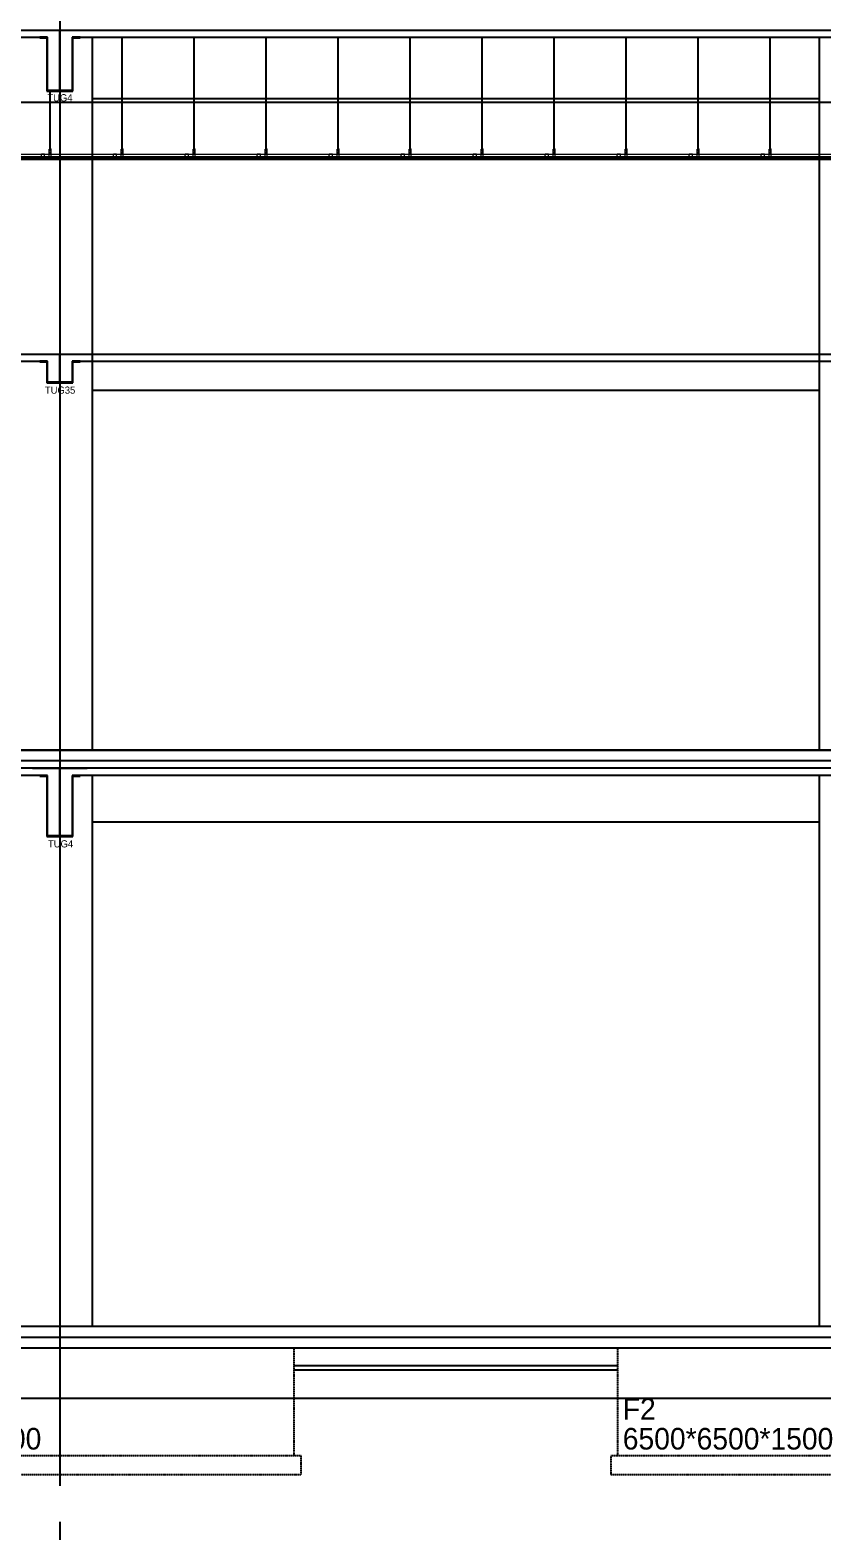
# Model space of a CAD drawing. Extents: x 152195838 to 323921156, y 365159662 to 730681027.
# Drawn here: x 161325092 to 161336092, y 365191220 to 365212063 of the extents above; entities that cross this region are included whole.
import ezdxf
from ezdxf.enums import TextEntityAlignment as Align

# ---------------------------------------------------------------- set-up
doc = ezdxf.new("R2010")
doc.units = 0
doc.header["$MEASUREMENT"] = 0
doc.linetypes.add('CEN', pattern=[63, 60, -1, 1, -1])
doc.linetypes.add('HIDDENX2', pattern=[0.75, 0.5, -0.25])
doc.layers.get('Defpoints').update_dxf_attribs({"linetype": 'CONTINUOUS'})
for name, color, linetype in [('4A.TEC CEN', 1, 'CEN'), ('4A.TEC 단열재', 252, 'CONTINUOUS'), ('4A.TEC 마감선 1', 6, 'CONTINUOUS'), ('4A.TEC 벽체 1', 2, 'CONTINUOUS'), ('ELE', 4, 'CONTINUOUS'), ('FIN', 6, 'CONTINUOUS'), ('k-BESTO', 4, 'CONTINUOUS'), ('text', 3, 'CONTINUOUS'), ('㈜SE&C 기둥', 2, 'CONTINUOUS'), ('㈜SE&C 벽체 1', 2, 'CONTINUOUS'), ('㈜SE&C 벽체 4', 7, 'CONTINUOUS')]:
    doc.layers.add(name, color=color, linetype=linetype)
doc.layers.add('CEIL', color=9, linetype='CONTINUOUS', lineweight=0)
doc.layers.add('DEFPOINT', color=135, linetype='CONTINUOUS', plot=False)
doc.styles.add('돋움', font='')
doc.styles.get('돋움').set_extended_font_data('돋움')

# ---------------------------------------------------------------- blocks, each defined once
blk = doc.blocks.new('A$C8c0c4e89')
at = {"layer": 'Defpoints'}
for p, q in [((0, 575), (760, 575)), ((380, 175), (380, 575))]:
    blk.add_line(p, q, dxfattribs=at)
at = {"layer": 'k-BESTO'}
for p, q in [((100, 475), (100, 465)), ((210, 475), (100, 475)), ((100, 475), (100, 475)), ((100, 465), (200, 465)), ((200, 465), (200, 175)), ((210, 185), (210, 475)), ((660, 475), (550, 475)), ((550, 475), (550, 185)), ((560, 175), (560, 465)), ((560, 465), (660, 465)), ((660, 465), (660, 475)), ((200, 175), (560, 175)), ((550, 185), (210, 185))]:
    blk.add_line(p, q, dxfattribs=at)
at = {"layer": 'DEFPOINT', "linetype": 'ByBlock', "style": '돋움'}
blk.add_text('TUG35', height=100, dxfattribs=at).set_placement((172, 74), align=Align.MIDDLE_LEFT)
blk = doc.blocks.new('A$C9989e60b')
at = {"layer": 'Defpoints'}
for p, q in [((0, 1014), (760, 1014)), ((380, 164), (380, 1014))]:
    blk.add_line(p, q, dxfattribs=at)
at = {"layer": 'k-BESTO'}
for p, q in [((100, 914), (100, 904)), ((210, 914), (100, 914)), ((100, 914), (100, 914)), ((100, 904), (200, 904)), ((200, 904), (200, 164)), ((210, 174), (210, 914)), ((660, 914), (550, 914)), ((550, 914), (550, 174)), ((560, 164), (560, 904)), ((560, 904), (660, 904)), ((660, 904), (660, 914)), ((200, 164), (560, 164)), ((550, 174), (210, 174))]:
    blk.add_line(p, q, dxfattribs=at)
at = {"layer": 'DEFPOINT', "linetype": 'ByBlock', "style": '돋움'}
blk.add_text('TUG4', height=100, dxfattribs=at).set_placement((206, 73), align=Align.MIDDLE_LEFT)
blk = doc.blocks.new('zw$1B78')
at = {"layer": '㈜SE&C 기둥', "color": 8, "ltscale": 0.5, "elevation": -1667}
for points in [[(57950, 9900), (57950, 0)], [(68050, 0), (68050, 9900)]]:
    blk.add_lwpolyline(points, dxfattribs=at)
at = {"layer": '㈜SE&C 벽체 1'}
for p, q in [((46670, 9900, -1667), (57330, 9900, -1667)), ((57670, 9900, -1667), (68330, 9900, -1667))]:
    blk.add_line(p, q, dxfattribs=at)
at = {"layer": '㈜SE&C 벽체 4'}
blk.add_line((57950, 9050, -1667), (68050, 9050, -1667), dxfattribs=at)
at = {"layer": 'ELE'}
blk.add_blockref('A$C9989e60b', (57120, 8986, -1667), dxfattribs=at)
blk = doc.blocks.new('A$Cc40f49f7')
at = {"layer": 'Defpoints'}
for p, q in [((0, 1175), (760, 1175)), ((380, 225), (380, 1175))]:
    blk.add_line(p, q, dxfattribs=at)
at = {"layer": 'k-BESTO'}
for p, q in [((100, 1075), (100, 1065)), ((210, 1075), (100, 1075)), ((100, 1075), (100, 1075)), ((100, 1065), (200, 1065)), ((200, 1065), (200, 225)), ((210, 235), (210, 1075)), ((660, 1075), (550, 1075)), ((550, 1075), (550, 235)), ((560, 225), (560, 1065)), ((560, 1065), (660, 1065)), ((660, 1065), (660, 1075)), ((200, 225), (560, 225)), ((550, 235), (210, 235))]:
    blk.add_line(p, q, dxfattribs=at)
at = {"layer": 'DEFPOINT', "linetype": 'ByBlock', "style": '돋움'}
blk.add_text('TUG4', height=100, dxfattribs=at).set_placement((215, 124), align=Align.MIDDLE_LEFT)
blk = doc.blocks.new('zw$280B')
at = {"layer": '4A.TEC 단열재'}
blk.add_line((111800, 7850, -1667), (250, 7850, -1667), dxfattribs=at)
at = {"layer": '4A.TEC 마감선 1'}
blk.add_line((111800, 8000, -1667), (250, 8000, -1667), dxfattribs=at)
at = {"layer": '㈜SE&C 기둥', "color": 8, "ltscale": 0.5, "elevation": -1667}
for points in [[(57950, 7650), (57950, 0)], [(68050, 0), (68050, 7650)]]:
    blk.add_lwpolyline(points, dxfattribs=at)
at = {"layer": '㈜SE&C 벽체 1'}
for p, q in [((112200, 7750, -1667), (50, 7750, -1667)), ((57330, 7650, -1667), (46670, 7650, -1667)), ((68330, 7650, -1667), (57670, 7650, -1667))]:
    blk.add_line(p, q, dxfattribs=at)
at = {"layer": '㈜SE&C 벽체 4'}
blk.add_line((68050, 7000, -1667), (57950, 7000, -1667), dxfattribs=at)
at = {"layer": 'ELE'}
blk.add_blockref('A$Cc40f49f7', (57120, 6575, -1667), dxfattribs=at)
blk = doc.blocks.new('A$C81c9b9fe')
at = {"layer": '㈜SE&C 벽체 4', "linetype": 'HIDDENX2', "flags": 128}
for points in [[(6950, 2260), (6950, 760), (450, 760), (450, 2260), (6950, 2260)], [(450, 760), (350, 760), (350, 500), (7050, 500), (7050, 760), (6950, 760)]]:
    blk.add_lwpolyline(points, dxfattribs=at)
at = {"layer": 'DEFPOINT', "linetype": 'ByBlock', "style": '돋움'}
for s, p in [('F2', (518, 1412)), ('6500*6500*1500', (518, 998))]:
    blk.add_text(s, height=300, dxfattribs=at).set_placement(p, align=Align.MIDDLE_LEFT)

msp = doc.modelspace()

# ---------------------------------------------------------------- linework, layer by layer
at = {"layer": '4A.TEC CEN', "color": 8, "ltscale": 500}
for p, q in [((161217434.11, 365212063.33), (161448798.99, 365212063.33)), ((161217434.11, 365211063.33), (161448798.99, 365211063.33)), ((161217434.11, 365202063.33), (161448798.99, 365202063.33)), ((161217434.11, 365194063.33), (161448798.99, 365194063.33)), ((161217434.11, 365193063.33), (161448798.99, 365193063.33))]:
    msp.add_line(p, q, dxfattribs=at)
at = {"layer": '4A.TEC CEN', "color": 8, "ltscale": 500, "flags": 128}
msp.add_lwpolyline([(161325506.94, 365253346.04), (161325506.94, 365183761.87)], dxfattribs=at)
at = {"layer": '4A.TEC 단열재'}
msp.add_lwpolyline([(161314106.94, 365193913.33), (161357806.94, 365193913.33)], dxfattribs=at)
at = {"layer": '4A.TEC 마감선 1'}
msp.add_lwpolyline([(161314106.94, 365194063.33), (161357806.94, 365194063.33)], dxfattribs=at)
at = {"layer": '4A.TEC 벽체 1'}
msp.add_lwpolyline([(161268106.94, 365193763.33), (161358206.94, 365193763.33)], dxfattribs=at)
at = {"layer": 'CEIL'}
for p, q in [((161326367.21, 365210406.73), (161326367.21, 365211963.33)), ((161326376.21, 365210406.73), (161326376.21, 365211963.33)), ((161327367.21, 365210406.73), (161327367.21, 365211963.33)), ((161327376.21, 365210406.73), (161327376.21, 365211963.33)), ((161328367.21, 365210406.73), (161328367.21, 365211963.33)), ((161328376.21, 365210406.73), (161328376.21, 365211963.33)), ((161329367.21, 365210406.73), (161329367.21, 365211963.33)), ((161329376.21, 365210406.73), (161329376.21, 365211963.33)), ((161330367.21, 365210406.73), (161330367.21, 365211963.33)), ((161330376.21, 365210406.73), (161330376.21, 365211963.33)), ((161331367.21, 365210406.73), (161331367.21, 365211963.33)), ((161331376.21, 365210406.73), (161331376.21, 365211963.33)), ((161332367.21, 365210406.73), (161332367.21, 365211963.33)), ((161332376.21, 365210406.73), (161332376.21, 365211963.33)), ((161333367.21, 365210406.73), (161333367.21, 365211963.33)), ((161333376.21, 365210406.73), (161333376.21, 365211963.33)), ((161334367.21, 365210406.73), (161334367.21, 365211963.33)), ((161334376.21, 365210406.73), (161334376.21, 365211963.33)), ((161335367.21, 365210406.73), (161335367.21, 365211963.33)), ((161335376.21, 365210406.73), (161335376.21, 365211963.33)), ((161325367.21, 365210406.73), (161325367.21, 365211213.33)), ((161325376.21, 365210406.73), (161325376.21, 365211213.33)), ((161325294.21, 365210341.33), (161325249.21, 365210341.33)), ((161325249.21, 365210306.33), (161325249.21, 365210341.33)), ((161325256.21, 365210337.06), (161325256.21, 365210341.33)), ((161325268.21, 365210337.06), (161325268.21, 365210341.33)), ((161325275.21, 365210337.06), (161325275.21, 365210341.33)), ((161325287.21, 365210337.06), (161325287.21, 365210341.33)), ((161325294.21, 365210306.33), (161325294.21, 365210341.33)), ((161325356.71, 365210298.33), (161325356.71, 365210406.73)), ((161325386.71, 365210406.73), (161325356.71, 365210406.73)), ((161325356.71, 365210402.73), (161325386.71, 365210402.73)), ((161325386.71, 365210359.14), (161325356.71, 365210359.14)), ((161325385.21, 365210408.73), (161325358.21, 365210408.73)), ((161325358.21, 365210408.73), (161325358.21, 365210406.73)), ((161325358.21, 365210400.73), (161325358.21, 365210402.73)), ((161325358.21, 365210400.73), (161325385.21, 365210400.73)), ((161325362.71, 365210413.23), (161325362.71, 365210408.73)), ((161325362.71, 365210396.23), (161325362.71, 365210400.73)), ((161325378.71, 365210415.23), (161325364.71, 365210415.23)), ((161325378.71, 365210394.23), (161325364.71, 365210394.23)), ((161325364.71, 365210346.64), (161325378.71, 365210346.64)), ((161325367.21, 365210381.23), (161325367.21, 365210402.73)), ((161325374.21, 365210379.23), (161325369.21, 365210379.23)), ((161325371.71, 365210340.07), (161325371.71, 365210353.64)), ((161325376.21, 365210381.23), (161325376.21, 365210402.73)), ((161325380.71, 365210413.23), (161325380.71, 365210408.73)), ((161325380.71, 365210396.23), (161325380.71, 365210400.73)), ((161325385.21, 365210408.73), (161325385.21, 365210406.73)), ((161325385.21, 365210400.73), (161325385.21, 365210402.73)), ((161325386.71, 365210298.33), (161325386.71, 365210406.73)), ((161326249.21, 365210306.33), (161326249.21, 365210341.33)), ((161326294.21, 365210341.33), (161326249.21, 365210341.33)), ((161326256.21, 365210337.06), (161326256.21, 365210341.33)), ((161326268.21, 365210337.06), (161326268.21, 365210341.33)), ((161326275.21, 365210337.06), (161326275.21, 365210341.33)), ((161326287.21, 365210337.06), (161326287.21, 365210341.33)), ((161326294.21, 365210306.33), (161326294.21, 365210341.33)), ((161326356.71, 365210298.33), (161326356.71, 365210406.73)), ((161326386.71, 365210406.73), (161326356.71, 365210406.73)), ((161326356.71, 365210402.73), (161326386.71, 365210402.73)), ((161326386.71, 365210359.14), (161326356.71, 365210359.14)), ((161326385.21, 365210408.73), (161326358.21, 365210408.73)), ((161326358.21, 365210408.73), (161326358.21, 365210406.73)), ((161326358.21, 365210400.73), (161326358.21, 365210402.73)), ((161326358.21, 365210400.73), (161326385.21, 365210400.73)), ((161326362.71, 365210413.23), (161326362.71, 365210408.73)), ((161326362.71, 365210396.23), (161326362.71, 365210400.73)), ((161326378.71, 365210415.23), (161326364.71, 365210415.23)), ((161326378.71, 365210394.23), (161326364.71, 365210394.23)), ((161326364.71, 365210346.64), (161326378.71, 365210346.64)), ((161326367.21, 365210381.23), (161326367.21, 365210402.73)), ((161326374.21, 365210379.23), (161326369.21, 365210379.23)), ((161326371.71, 365210340.07), (161326371.71, 365210353.64)), ((161326376.21, 365210381.23), (161326376.21, 365210402.73)), ((161326380.71, 365210413.23), (161326380.71, 365210408.73)), ((161326380.71, 365210396.23), (161326380.71, 365210400.73)), ((161326385.21, 365210408.73), (161326385.21, 365210406.73)), ((161326385.21, 365210400.73), (161326385.21, 365210402.73)), ((161326386.71, 365210298.33), (161326386.71, 365210406.73)), ((161327294.21, 365210341.33), (161327249.21, 365210341.33)), ((161327249.21, 365210306.33), (161327249.21, 365210341.33)), ((161327256.21, 365210337.06), (161327256.21, 365210341.33)), ((161327268.21, 365210337.06), (161327268.21, 365210341.33)), ((161327275.21, 365210337.06), (161327275.21, 365210341.33)), ((161327287.21, 365210337.06), (161327287.21, 365210341.33)), ((161327294.21, 365210306.33), (161327294.21, 365210341.33)), ((161327356.71, 365210298.33), (161327356.71, 365210406.73)), ((161327386.71, 365210406.73), (161327356.71, 365210406.73)), ((161327356.71, 365210402.73), (161327386.71, 365210402.73)), ((161327386.71, 365210359.14), (161327356.71, 365210359.14)), ((161327385.21, 365210408.73), (161327358.21, 365210408.73)), ((161327358.21, 365210408.73), (161327358.21, 365210406.73)), ((161327358.21, 365210400.73), (161327358.21, 365210402.73)), ((161327358.21, 365210400.73), (161327385.21, 365210400.73)), ((161327362.71, 365210413.23), (161327362.71, 365210408.73)), ((161327362.71, 365210396.23), (161327362.71, 365210400.73)), ((161327378.71, 365210415.23), (161327364.71, 365210415.23)), ((161327378.71, 365210394.23), (161327364.71, 365210394.23)), ((161327364.71, 365210346.64), (161327378.71, 365210346.64)), ((161327367.21, 365210381.23), (161327367.21, 365210402.73)), ((161327374.21, 365210379.23), (161327369.21, 365210379.23)), ((161327371.71, 365210340.07), (161327371.71, 365210353.64)), ((161327376.21, 365210381.23), (161327376.21, 365210402.73)), ((161327380.71, 365210413.23), (161327380.71, 365210408.73)), ((161327380.71, 365210396.23), (161327380.71, 365210400.73)), ((161327385.21, 365210408.73), (161327385.21, 365210406.73)), ((161327385.21, 365210400.73), (161327385.21, 365210402.73)), ((161327386.71, 365210298.33), (161327386.71, 365210406.73)), ((161328249.21, 365210306.33), (161328249.21, 365210341.33)), ((161328294.21, 365210341.33), (161328249.21, 365210341.33)), ((161328256.21, 365210337.06), (161328256.21, 365210341.33)), ((161328268.21, 365210337.06), (161328268.21, 365210341.33)), ((161328275.21, 365210337.06), (161328275.21, 365210341.33)), ((161328287.21, 365210337.06), (161328287.21, 365210341.33)), ((161328294.21, 365210306.33), (161328294.21, 365210341.33)), ((161328356.71, 365210298.33), (161328356.71, 365210406.73)), ((161328386.71, 365210406.73), (161328356.71, 365210406.73)), ((161328356.71, 365210402.73), (161328386.71, 365210402.73)), ((161328386.71, 365210359.14), (161328356.71, 365210359.14)), ((161328385.21, 365210408.73), (161328358.21, 365210408.73)), ((161328358.21, 365210408.73), (161328358.21, 365210406.73)), ((161328358.21, 365210400.73), (161328358.21, 365210402.73)), ((161328358.21, 365210400.73), (161328385.21, 365210400.73)), ((161328362.71, 365210413.23), (161328362.71, 365210408.73)), ((161328362.71, 365210396.23), (161328362.71, 365210400.73)), ((161328378.71, 365210415.23), (161328364.71, 365210415.23)), ((161328378.71, 365210394.23), (161328364.71, 365210394.23)), ((161328364.71, 365210346.64), (161328378.71, 365210346.64)), ((161328367.21, 365210381.23), (161328367.21, 365210402.73)), ((161328374.21, 365210379.23), (161328369.21, 365210379.23)), ((161328371.71, 365210340.07), (161328371.71, 365210353.64)), ((161328376.21, 365210381.23), (161328376.21, 365210402.73)), ((161328380.71, 365210413.23), (161328380.71, 365210408.73)), ((161328380.71, 365210396.23), (161328380.71, 365210400.73)), ((161328385.21, 365210408.73), (161328385.21, 365210406.73)), ((161328385.21, 365210400.73), (161328385.21, 365210402.73)), ((161328386.71, 365210298.33), (161328386.71, 365210406.73)), ((161329294.21, 365210341.33), (161329249.21, 365210341.33)), ((161329249.21, 365210306.33), (161329249.21, 365210341.33)), ((161329256.21, 365210337.06), (161329256.21, 365210341.33)), ((161329268.21, 365210337.06), (161329268.21, 365210341.33)), ((161329275.21, 365210337.06), (161329275.21, 365210341.33)), ((161329287.21, 365210337.06), (161329287.21, 365210341.33)), ((161329294.21, 365210306.33), (161329294.21, 365210341.33)), ((161329356.71, 365210298.33), (161329356.71, 365210406.73)), ((161329386.71, 365210406.73), (161329356.71, 365210406.73)), ((161329356.71, 365210402.73), (161329386.71, 365210402.73)), ((161329386.71, 365210359.14), (161329356.71, 365210359.14)), ((161329385.21, 365210408.73), (161329358.21, 365210408.73)), ((161329358.21, 365210408.73), (161329358.21, 365210406.73)), ((161329358.21, 365210400.73), (161329358.21, 365210402.73)), ((161329358.21, 365210400.73), (161329385.21, 365210400.73)), ((161329362.71, 365210413.23), (161329362.71, 365210408.73)), ((161329362.71, 365210396.23), (161329362.71, 365210400.73)), ((161329378.71, 365210415.23), (161329364.71, 365210415.23)), ((161329378.71, 365210394.23), (161329364.71, 365210394.23)), ((161329364.71, 365210346.64), (161329378.71, 365210346.64)), ((161329367.21, 365210381.23), (161329367.21, 365210402.73)), ((161329374.21, 365210379.23), (161329369.21, 365210379.23)), ((161329371.71, 365210340.07), (161329371.71, 365210353.64)), ((161329376.21, 365210381.23), (161329376.21, 365210402.73)), ((161329380.71, 365210413.23), (161329380.71, 365210408.73)), ((161329380.71, 365210396.23), (161329380.71, 365210400.73)), ((161329385.21, 365210408.73), (161329385.21, 365210406.73)), ((161329385.21, 365210400.73), (161329385.21, 365210402.73)), ((161329386.71, 365210298.33), (161329386.71, 365210406.73)), ((161330249.21, 365210306.33), (161330249.21, 365210341.33)), ((161330294.21, 365210341.33), (161330249.21, 365210341.33)), ((161330256.21, 365210337.06), (161330256.21, 365210341.33)), ((161330268.21, 365210337.06), (161330268.21, 365210341.33)), ((161330275.21, 365210337.06), (161330275.21, 365210341.33)), ((161330287.21, 365210337.06), (161330287.21, 365210341.33)), ((161330294.21, 365210306.33), (161330294.21, 365210341.33)), ((161330356.71, 365210298.33), (161330356.71, 365210406.73)), ((161330386.71, 365210406.73), (161330356.71, 365210406.73)), ((161330356.71, 365210402.73), (161330386.71, 365210402.73)), ((161330386.71, 365210359.14), (161330356.71, 365210359.14)), ((161330385.21, 365210408.73), (161330358.21, 365210408.73)), ((161330358.21, 365210408.73), (161330358.21, 365210406.73)), ((161330358.21, 365210400.73), (161330358.21, 365210402.73)), ((161330358.21, 365210400.73), (161330385.21, 365210400.73)), ((161330362.71, 365210413.23), (161330362.71, 365210408.73)), ((161330362.71, 365210396.23), (161330362.71, 365210400.73)), ((161330378.71, 365210415.23), (161330364.71, 365210415.23)), ((161330378.71, 365210394.23), (161330364.71, 365210394.23)), ((161330364.71, 365210346.64), (161330378.71, 365210346.64)), ((161330367.21, 365210381.23), (161330367.21, 365210402.73)), ((161330374.21, 365210379.23), (161330369.21, 365210379.23)), ((161330371.71, 365210340.07), (161330371.71, 365210353.64)), ((161330376.21, 365210381.23), (161330376.21, 365210402.73)), ((161330380.71, 365210413.23), (161330380.71, 365210408.73)), ((161330380.71, 365210396.23), (161330380.71, 365210400.73)), ((161330385.21, 365210408.73), (161330385.21, 365210406.73)), ((161330385.21, 365210400.73), (161330385.21, 365210402.73)), ((161330386.71, 365210298.33), (161330386.71, 365210406.73)), ((161331294.21, 365210341.33), (161331249.21, 365210341.33)), ((161331249.21, 365210306.33), (161331249.21, 365210341.33)), ((161331256.21, 365210337.06), (161331256.21, 365210341.33)), ((161331268.21, 365210337.06), (161331268.21, 365210341.33)), ((161331275.21, 365210337.06), (161331275.21, 365210341.33)), ((161331287.21, 365210337.06), (161331287.21, 365210341.33)), ((161331294.21, 365210306.33), (161331294.21, 365210341.33)), ((161331356.71, 365210298.33), (161331356.71, 365210406.73)), ((161331386.71, 365210406.73), (161331356.71, 365210406.73)), ((161331356.71, 365210402.73), (161331386.71, 365210402.73)), ((161331386.71, 365210359.14), (161331356.71, 365210359.14)), ((161331385.21, 365210408.73), (161331358.21, 365210408.73)), ((161331358.21, 365210408.73), (161331358.21, 365210406.73)), ((161331358.21, 365210400.73), (161331358.21, 365210402.73)), ((161331358.21, 365210400.73), (161331385.21, 365210400.73)), ((161331362.71, 365210413.23), (161331362.71, 365210408.73)), ((161331362.71, 365210396.23), (161331362.71, 365210400.73)), ((161331378.71, 365210415.23), (161331364.71, 365210415.23)), ((161331378.71, 365210394.23), (161331364.71, 365210394.23)), ((161331364.71, 365210346.64), (161331378.71, 365210346.64)), ((161331367.21, 365210381.23), (161331367.21, 365210402.73)), ((161331374.21, 365210379.23), (161331369.21, 365210379.23)), ((161331371.71, 365210340.07), (161331371.71, 365210353.64)), ((161331376.21, 365210381.23), (161331376.21, 365210402.73)), ((161331380.71, 365210413.23), (161331380.71, 365210408.73)), ((161331380.71, 365210396.23), (161331380.71, 365210400.73)), ((161331385.21, 365210408.73), (161331385.21, 365210406.73)), ((161331385.21, 365210400.73), (161331385.21, 365210402.73)), ((161331386.71, 365210298.33), (161331386.71, 365210406.73)), ((161332249.21, 365210306.33), (161332249.21, 365210341.33)), ((161332294.21, 365210341.33), (161332249.21, 365210341.33)), ((161332256.21, 365210337.06), (161332256.21, 365210341.33)), ((161332268.21, 365210337.06), (161332268.21, 365210341.33)), ((161332275.21, 365210337.06), (161332275.21, 365210341.33)), ((161332287.21, 365210337.06), (161332287.21, 365210341.33)), ((161332294.21, 365210306.33), (161332294.21, 365210341.33)), ((161332356.71, 365210298.33), (161332356.71, 365210406.73)), ((161332386.71, 365210406.73), (161332356.71, 365210406.73)), ((161332356.71, 365210402.73), (161332386.71, 365210402.73)), ((161332386.71, 365210359.14), (161332356.71, 365210359.14)), ((161332385.21, 365210408.73), (161332358.21, 365210408.73)), ((161332358.21, 365210408.73), (161332358.21, 365210406.73)), ((161332358.21, 365210400.73), (161332358.21, 365210402.73)), ((161332358.21, 365210400.73), (161332385.21, 365210400.73)), ((161332362.71, 365210413.23), (161332362.71, 365210408.73)), ((161332362.71, 365210396.23), (161332362.71, 365210400.73)), ((161332378.71, 365210415.23), (161332364.71, 365210415.23)), ((161332378.71, 365210394.23), (161332364.71, 365210394.23)), ((161332364.71, 365210346.64), (161332378.71, 365210346.64)), ((161332367.21, 365210381.23), (161332367.21, 365210402.73)), ((161332374.21, 365210379.23), (161332369.21, 365210379.23)), ((161332371.71, 365210340.07), (161332371.71, 365210353.64)), ((161332376.21, 365210381.23), (161332376.21, 365210402.73)), ((161332380.71, 365210413.23), (161332380.71, 365210408.73)), ((161332380.71, 365210396.23), (161332380.71, 365210400.73)), ((161332385.21, 365210408.73), (161332385.21, 365210406.73)), ((161332385.21, 365210400.73), (161332385.21, 365210402.73)), ((161332386.71, 365210298.33), (161332386.71, 365210406.73)), ((161333294.21, 365210341.33), (161333249.21, 365210341.33)), ((161333249.21, 365210306.33), (161333249.21, 365210341.33)), ((161333256.21, 365210337.06), (161333256.21, 365210341.33)), ((161333268.21, 365210337.06), (161333268.21, 365210341.33)), ((161333275.21, 365210337.06), (161333275.21, 365210341.33)), ((161333287.21, 365210337.06), (161333287.21, 365210341.33)), ((161333294.21, 365210306.33), (161333294.21, 365210341.33)), ((161333356.71, 365210298.33), (161333356.71, 365210406.73)), ((161333386.71, 365210406.73), (161333356.71, 365210406.73)), ((161333356.71, 365210402.73), (161333386.71, 365210402.73)), ((161333386.71, 365210359.14), (161333356.71, 365210359.14)), ((161333385.21, 365210408.73), (161333358.21, 365210408.73)), ((161333358.21, 365210408.73), (161333358.21, 365210406.73)), ((161333358.21, 365210400.73), (161333358.21, 365210402.73)), ((161333358.21, 365210400.73), (161333385.21, 365210400.73)), ((161333362.71, 365210413.23), (161333362.71, 365210408.73)), ((161333362.71, 365210396.23), (161333362.71, 365210400.73)), ((161333378.71, 365210415.23), (161333364.71, 365210415.23)), ((161333378.71, 365210394.23), (161333364.71, 365210394.23)), ((161333364.71, 365210346.64), (161333378.71, 365210346.64)), ((161333367.21, 365210381.23), (161333367.21, 365210402.73)), ((161333374.21, 365210379.23), (161333369.21, 365210379.23)), ((161333371.71, 365210340.07), (161333371.71, 365210353.64)), ((161333376.21, 365210381.23), (161333376.21, 365210402.73)), ((161333380.71, 365210413.23), (161333380.71, 365210408.73)), ((161333380.71, 365210396.23), (161333380.71, 365210400.73)), ((161333385.21, 365210408.73), (161333385.21, 365210406.73)), ((161333385.21, 365210400.73), (161333385.21, 365210402.73)), ((161333386.71, 365210298.33), (161333386.71, 365210406.73)), ((161334249.21, 365210306.33), (161334249.21, 365210341.33)), ((161334294.21, 365210341.33), (161334249.21, 365210341.33)), ((161334256.21, 365210337.06), (161334256.21, 365210341.33)), ((161334268.21, 365210337.06), (161334268.21, 365210341.33)), ((161334275.21, 365210337.06), (161334275.21, 365210341.33)), ((161334287.21, 365210337.06), (161334287.21, 365210341.33)), ((161334294.21, 365210306.33), (161334294.21, 365210341.33)), ((161334356.71, 365210298.33), (161334356.71, 365210406.73)), ((161334386.71, 365210406.73), (161334356.71, 365210406.73)), ((161334356.71, 365210402.73), (161334386.71, 365210402.73)), ((161334386.71, 365210359.14), (161334356.71, 365210359.14)), ((161334385.21, 365210408.73), (161334358.21, 365210408.73)), ((161334358.21, 365210408.73), (161334358.21, 365210406.73)), ((161334358.21, 365210400.73), (161334358.21, 365210402.73)), ((161334358.21, 365210400.73), (161334385.21, 365210400.73)), ((161334362.71, 365210413.23), (161334362.71, 365210408.73)), ((161334362.71, 365210396.23), (161334362.71, 365210400.73)), ((161334378.71, 365210415.23), (161334364.71, 365210415.23)), ((161334378.71, 365210394.23), (161334364.71, 365210394.23)), ((161334364.71, 365210346.64), (161334378.71, 365210346.64)), ((161334367.21, 365210381.23), (161334367.21, 365210402.73)), ((161334374.21, 365210379.23), (161334369.21, 365210379.23)), ((161334371.71, 365210340.07), (161334371.71, 365210353.64)), ((161334376.21, 365210381.23), (161334376.21, 365210402.73)), ((161334380.71, 365210413.23), (161334380.71, 365210408.73)), ((161334380.71, 365210396.23), (161334380.71, 365210400.73)), ((161334385.21, 365210408.73), (161334385.21, 365210406.73)), ((161334385.21, 365210400.73), (161334385.21, 365210402.73)), ((161334386.71, 365210298.33), (161334386.71, 365210406.73)), ((161335294.21, 365210341.33), (161335249.21, 365210341.33)), ((161335249.21, 365210306.33), (161335249.21, 365210341.33)), ((161335256.21, 365210337.06), (161335256.21, 365210341.33)), ((161335268.21, 365210337.06), (161335268.21, 365210341.33)), ((161335275.21, 365210337.06), (161335275.21, 365210341.33)), ((161335287.21, 365210337.06), (161335287.21, 365210341.33)), ((161335294.21, 365210306.33), (161335294.21, 365210341.33)), ((161335356.71, 365210298.33), (161335356.71, 365210406.73)), ((161335386.71, 365210406.73), (161335356.71, 365210406.73)), ((161335356.71, 365210402.73), (161335386.71, 365210402.73)), ((161335386.71, 365210359.14), (161335356.71, 365210359.14)), ((161335385.21, 365210408.73), (161335358.21, 365210408.73)), ((161335358.21, 365210408.73), (161335358.21, 365210406.73)), ((161335358.21, 365210400.73), (161335358.21, 365210402.73)), ((161335358.21, 365210400.73), (161335385.21, 365210400.73)), ((161335362.71, 365210413.23), (161335362.71, 365210408.73)), ((161335362.71, 365210396.23), (161335362.71, 365210400.73)), ((161335378.71, 365210415.23), (161335364.71, 365210415.23)), ((161335378.71, 365210394.23), (161335364.71, 365210394.23)), ((161335364.71, 365210346.64), (161335378.71, 365210346.64)), ((161335367.21, 365210381.23), (161335367.21, 365210402.73)), ((161335374.21, 365210379.23), (161335369.21, 365210379.23)), ((161335371.71, 365210340.07), (161335371.71, 365210353.64)), ((161335376.21, 365210381.23), (161335376.21, 365210402.73)), ((161335380.71, 365210413.23), (161335380.71, 365210408.73)), ((161335380.71, 365210396.23), (161335380.71, 365210400.73)), ((161335385.21, 365210408.73), (161335385.21, 365210406.73)), ((161335385.21, 365210400.73), (161335385.21, 365210402.73)), ((161335386.71, 365210298.33), (161335386.71, 365210406.73)), ((161325252.1, 365210332.33), (161325249.21, 365210332.33)), ((161325254.21, 365210301.33), (161325249.21, 365210306.33)), ((161325254.21, 365210301.33), (161325249.21, 365210301.33)), ((161325249.21, 365210301.33), (161325249.21, 365210282.33)), ((161325249.21, 365210282.33), (161325255.21, 365210282.33)), ((161325254.21, 365210299.33), (161325251.21, 365210299.33)), ((161325251.21, 365210299.33), (161325251.21, 365210284.33)), ((161325292.21, 365210293.33), (161325251.21, 365210293.33)), ((161325251.21, 365210284.33), (161325253.5, 365210284.33)), ((161325256.21, 365210332.33), (161325253.19, 365210332.33)), ((161325254.21, 365210299.33), (161325254.21, 365210301.33)), ((161325256.21, 365210332.33), (161325256.21, 365210335.7)), ((161325265.21, 365210282.33), (161325278.21, 365210282.33)), ((161325266.92, 365210284.33), (161325276.5, 365210284.33)), ((161325268.21, 365210332.33), (161325268.21, 365210335.7)), ((161325271.42, 365210332.33), (161325268.21, 365210332.33)), ((161325275.21, 365210332.33), (161325272.78, 365210332.33)), ((161325275.21, 365210332.33), (161325275.21, 365210335.7)), ((161325287.21, 365210332.33), (161325287.21, 365210335.7)), ((161325289.65, 365210332.33), (161325287.21, 365210332.33)), ((161325288.21, 365210282.33), (161325294.21, 365210282.33)), ((161325289.21, 365210301.33), (161325294.21, 365210306.33)), ((161325289.21, 365210299.33), (161325289.21, 365210301.33)), ((161325294.21, 365210301.33), (161325289.21, 365210301.33)), ((161325292.21, 365210299.33), (161325289.21, 365210299.33)), ((161325289.92, 365210284.33), (161325292.21, 365210284.33)), ((161325294.21, 365210332.33), (161325291.28, 365210332.33)), ((161325292.21, 365210284.33), (161325292.21, 365210299.33)), ((161325294.21, 365210282.33), (161325294.21, 365210301.33)), ((161325356.71, 365210298.33), (161325386.71, 365210298.33)), ((161326252.1, 365210332.33), (161326249.21, 365210332.33)), ((161326254.21, 365210301.33), (161326249.21, 365210306.33)), ((161326249.21, 365210301.33), (161326249.21, 365210282.33)), ((161326254.21, 365210301.33), (161326249.21, 365210301.33)), ((161326249.21, 365210282.33), (161326255.21, 365210282.33)), ((161326251.21, 365210299.33), (161326251.21, 365210284.33)), ((161326254.21, 365210299.33), (161326251.21, 365210299.33)), ((161326292.21, 365210293.33), (161326251.21, 365210293.33)), ((161326251.21, 365210284.33), (161326253.5, 365210284.33)), ((161326256.21, 365210332.33), (161326253.19, 365210332.33)), ((161326254.21, 365210299.33), (161326254.21, 365210301.33)), ((161326256.21, 365210332.33), (161326256.21, 365210335.7)), ((161326265.21, 365210282.33), (161326278.21, 365210282.33)), ((161326266.92, 365210284.33), (161326276.5, 365210284.33)), ((161326268.21, 365210332.33), (161326268.21, 365210335.7)), ((161326271.42, 365210332.33), (161326268.21, 365210332.33)), ((161326275.21, 365210332.33), (161326272.78, 365210332.33)), ((161326275.21, 365210332.33), (161326275.21, 365210335.7)), ((161326287.21, 365210332.33), (161326287.21, 365210335.7)), ((161326289.65, 365210332.33), (161326287.21, 365210332.33)), ((161326288.21, 365210282.33), (161326294.21, 365210282.33)), ((161326289.21, 365210301.33), (161326294.21, 365210306.33)), ((161326294.21, 365210301.33), (161326289.21, 365210301.33)), ((161326289.21, 365210299.33), (161326289.21, 365210301.33)), ((161326292.21, 365210299.33), (161326289.21, 365210299.33)), ((161326289.92, 365210284.33), (161326292.21, 365210284.33)), ((161326294.21, 365210332.33), (161326291.28, 365210332.33)), ((161326292.21, 365210284.33), (161326292.21, 365210299.33)), ((161326294.21, 365210282.33), (161326294.21, 365210301.33)), ((161326356.71, 365210298.33), (161326386.71, 365210298.33)), ((161327252.1, 365210332.33), (161327249.21, 365210332.33)), ((161327254.21, 365210301.33), (161327249.21, 365210306.33)), ((161327254.21, 365210301.33), (161327249.21, 365210301.33)), ((161327249.21, 365210301.33), (161327249.21, 365210282.33)), ((161327249.21, 365210282.33), (161327255.21, 365210282.33)), ((161327254.21, 365210299.33), (161327251.21, 365210299.33)), ((161327251.21, 365210299.33), (161327251.21, 365210284.33)), ((161327292.21, 365210293.33), (161327251.21, 365210293.33)), ((161327251.21, 365210284.33), (161327253.5, 365210284.33)), ((161327256.21, 365210332.33), (161327253.19, 365210332.33)), ((161327254.21, 365210299.33), (161327254.21, 365210301.33)), ((161327256.21, 365210332.33), (161327256.21, 365210335.7)), ((161327265.21, 365210282.33), (161327278.21, 365210282.33)), ((161327266.92, 365210284.33), (161327276.5, 365210284.33)), ((161327268.21, 365210332.33), (161327268.21, 365210335.7)), ((161327271.42, 365210332.33), (161327268.21, 365210332.33)), ((161327275.21, 365210332.33), (161327272.78, 365210332.33)), ((161327275.21, 365210332.33), (161327275.21, 365210335.7)), ((161327287.21, 365210332.33), (161327287.21, 365210335.7)), ((161327289.65, 365210332.33), (161327287.21, 365210332.33)), ((161327288.21, 365210282.33), (161327294.21, 365210282.33)), ((161327289.21, 365210301.33), (161327294.21, 365210306.33)), ((161327289.21, 365210299.33), (161327289.21, 365210301.33)), ((161327294.21, 365210301.33), (161327289.21, 365210301.33)), ((161327292.21, 365210299.33), (161327289.21, 365210299.33)), ((161327289.92, 365210284.33), (161327292.21, 365210284.33)), ((161327294.21, 365210332.33), (161327291.28, 365210332.33)), ((161327292.21, 365210284.33), (161327292.21, 365210299.33)), ((161327294.21, 365210282.33), (161327294.21, 365210301.33)), ((161327356.71, 365210298.33), (161327386.71, 365210298.33)), ((161328252.1, 365210332.33), (161328249.21, 365210332.33)), ((161328254.21, 365210301.33), (161328249.21, 365210306.33)), ((161328249.21, 365210301.33), (161328249.21, 365210282.33)), ((161328254.21, 365210301.33), (161328249.21, 365210301.33)), ((161328249.21, 365210282.33), (161328255.21, 365210282.33)), ((161328251.21, 365210299.33), (161328251.21, 365210284.33)), ((161328254.21, 365210299.33), (161328251.21, 365210299.33)), ((161328292.21, 365210293.33), (161328251.21, 365210293.33)), ((161328251.21, 365210284.33), (161328253.5, 365210284.33)), ((161328256.21, 365210332.33), (161328253.19, 365210332.33)), ((161328254.21, 365210299.33), (161328254.21, 365210301.33)), ((161328256.21, 365210332.33), (161328256.21, 365210335.7)), ((161328265.21, 365210282.33), (161328278.21, 365210282.33)), ((161328266.92, 365210284.33), (161328276.5, 365210284.33)), ((161328268.21, 365210332.33), (161328268.21, 365210335.7)), ((161328271.42, 365210332.33), (161328268.21, 365210332.33)), ((161328275.21, 365210332.33), (161328272.78, 365210332.33)), ((161328275.21, 365210332.33), (161328275.21, 365210335.7)), ((161328287.21, 365210332.33), (161328287.21, 365210335.7)), ((161328289.65, 365210332.33), (161328287.21, 365210332.33)), ((161328288.21, 365210282.33), (161328294.21, 365210282.33)), ((161328289.21, 365210301.33), (161328294.21, 365210306.33)), ((161328294.21, 365210301.33), (161328289.21, 365210301.33)), ((161328289.21, 365210299.33), (161328289.21, 365210301.33)), ((161328292.21, 365210299.33), (161328289.21, 365210299.33)), ((161328289.92, 365210284.33), (161328292.21, 365210284.33)), ((161328294.21, 365210332.33), (161328291.28, 365210332.33)), ((161328292.21, 365210284.33), (161328292.21, 365210299.33)), ((161328294.21, 365210282.33), (161328294.21, 365210301.33)), ((161328356.71, 365210298.33), (161328386.71, 365210298.33)), ((161329252.1, 365210332.33), (161329249.21, 365210332.33)), ((161329254.21, 365210301.33), (161329249.21, 365210306.33)), ((161329254.21, 365210301.33), (161329249.21, 365210301.33)), ((161329249.21, 365210301.33), (161329249.21, 365210282.33)), ((161329249.21, 365210282.33), (161329255.21, 365210282.33)), ((161329254.21, 365210299.33), (161329251.21, 365210299.33)), ((161329251.21, 365210299.33), (161329251.21, 365210284.33)), ((161329292.21, 365210293.33), (161329251.21, 365210293.33)), ((161329251.21, 365210284.33), (161329253.5, 365210284.33)), ((161329256.21, 365210332.33), (161329253.19, 365210332.33)), ((161329254.21, 365210299.33), (161329254.21, 365210301.33)), ((161329256.21, 365210332.33), (161329256.21, 365210335.7)), ((161329265.21, 365210282.33), (161329278.21, 365210282.33)), ((161329266.92, 365210284.33), (161329276.5, 365210284.33)), ((161329268.21, 365210332.33), (161329268.21, 365210335.7)), ((161329271.42, 365210332.33), (161329268.21, 365210332.33)), ((161329275.21, 365210332.33), (161329272.78, 365210332.33)), ((161329275.21, 365210332.33), (161329275.21, 365210335.7)), ((161329287.21, 365210332.33), (161329287.21, 365210335.7)), ((161329289.65, 365210332.33), (161329287.21, 365210332.33)), ((161329288.21, 365210282.33), (161329294.21, 365210282.33)), ((161329289.21, 365210301.33), (161329294.21, 365210306.33)), ((161329289.21, 365210299.33), (161329289.21, 365210301.33)), ((161329294.21, 365210301.33), (161329289.21, 365210301.33)), ((161329292.21, 365210299.33), (161329289.21, 365210299.33)), ((161329289.92, 365210284.33), (161329292.21, 365210284.33)), ((161329294.21, 365210332.33), (161329291.28, 365210332.33)), ((161329292.21, 365210284.33), (161329292.21, 365210299.33)), ((161329294.21, 365210282.33), (161329294.21, 365210301.33)), ((161329356.71, 365210298.33), (161329386.71, 365210298.33)), ((161330252.1, 365210332.33), (161330249.21, 365210332.33)), ((161330254.21, 365210301.33), (161330249.21, 365210306.33)), ((161330249.21, 365210301.33), (161330249.21, 365210282.33)), ((161330254.21, 365210301.33), (161330249.21, 365210301.33)), ((161330249.21, 365210282.33), (161330255.21, 365210282.33)), ((161330251.21, 365210299.33), (161330251.21, 365210284.33)), ((161330254.21, 365210299.33), (161330251.21, 365210299.33)), ((161330292.21, 365210293.33), (161330251.21, 365210293.33)), ((161330251.21, 365210284.33), (161330253.5, 365210284.33)), ((161330256.21, 365210332.33), (161330253.19, 365210332.33)), ((161330254.21, 365210299.33), (161330254.21, 365210301.33)), ((161330256.21, 365210332.33), (161330256.21, 365210335.7)), ((161330265.21, 365210282.33), (161330278.21, 365210282.33)), ((161330266.92, 365210284.33), (161330276.5, 365210284.33)), ((161330268.21, 365210332.33), (161330268.21, 365210335.7)), ((161330271.42, 365210332.33), (161330268.21, 365210332.33)), ((161330275.21, 365210332.33), (161330272.78, 365210332.33)), ((161330275.21, 365210332.33), (161330275.21, 365210335.7)), ((161330287.21, 365210332.33), (161330287.21, 365210335.7)), ((161330289.65, 365210332.33), (161330287.21, 365210332.33)), ((161330288.21, 365210282.33), (161330294.21, 365210282.33)), ((161330289.21, 365210301.33), (161330294.21, 365210306.33)), ((161330294.21, 365210301.33), (161330289.21, 365210301.33)), ((161330289.21, 365210299.33), (161330289.21, 365210301.33)), ((161330292.21, 365210299.33), (161330289.21, 365210299.33)), ((161330289.92, 365210284.33), (161330292.21, 365210284.33)), ((161330294.21, 365210332.33), (161330291.28, 365210332.33)), ((161330292.21, 365210284.33), (161330292.21, 365210299.33)), ((161330294.21, 365210282.33), (161330294.21, 365210301.33)), ((161330356.71, 365210298.33), (161330386.71, 365210298.33)), ((161331252.1, 365210332.33), (161331249.21, 365210332.33)), ((161331254.21, 365210301.33), (161331249.21, 365210306.33)), ((161331254.21, 365210301.33), (161331249.21, 365210301.33)), ((161331249.21, 365210301.33), (161331249.21, 365210282.33)), ((161331249.21, 365210282.33), (161331255.21, 365210282.33)), ((161331254.21, 365210299.33), (161331251.21, 365210299.33)), ((161331251.21, 365210299.33), (161331251.21, 365210284.33)), ((161331292.21, 365210293.33), (161331251.21, 365210293.33)), ((161331251.21, 365210284.33), (161331253.5, 365210284.33)), ((161331256.21, 365210332.33), (161331253.19, 365210332.33)), ((161331254.21, 365210299.33), (161331254.21, 365210301.33)), ((161331256.21, 365210332.33), (161331256.21, 365210335.7)), ((161331265.21, 365210282.33), (161331278.21, 365210282.33)), ((161331266.92, 365210284.33), (161331276.5, 365210284.33)), ((161331268.21, 365210332.33), (161331268.21, 365210335.7)), ((161331271.42, 365210332.33), (161331268.21, 365210332.33)), ((161331275.21, 365210332.33), (161331272.78, 365210332.33)), ((161331275.21, 365210332.33), (161331275.21, 365210335.7)), ((161331287.21, 365210332.33), (161331287.21, 365210335.7)), ((161331289.65, 365210332.33), (161331287.21, 365210332.33)), ((161331288.21, 365210282.33), (161331294.21, 365210282.33)), ((161331289.21, 365210301.33), (161331294.21, 365210306.33)), ((161331289.21, 365210299.33), (161331289.21, 365210301.33)), ((161331294.21, 365210301.33), (161331289.21, 365210301.33)), ((161331292.21, 365210299.33), (161331289.21, 365210299.33)), ((161331289.92, 365210284.33), (161331292.21, 365210284.33)), ((161331294.21, 365210332.33), (161331291.28, 365210332.33)), ((161331292.21, 365210284.33), (161331292.21, 365210299.33)), ((161331294.21, 365210282.33), (161331294.21, 365210301.33)), ((161331356.71, 365210298.33), (161331386.71, 365210298.33)), ((161332252.1, 365210332.33), (161332249.21, 365210332.33)), ((161332254.21, 365210301.33), (161332249.21, 365210306.33)), ((161332249.21, 365210301.33), (161332249.21, 365210282.33)), ((161332254.21, 365210301.33), (161332249.21, 365210301.33)), ((161332249.21, 365210282.33), (161332255.21, 365210282.33)), ((161332251.21, 365210299.33), (161332251.21, 365210284.33)), ((161332254.21, 365210299.33), (161332251.21, 365210299.33)), ((161332292.21, 365210293.33), (161332251.21, 365210293.33)), ((161332251.21, 365210284.33), (161332253.5, 365210284.33)), ((161332256.21, 365210332.33), (161332253.19, 365210332.33)), ((161332254.21, 365210299.33), (161332254.21, 365210301.33)), ((161332256.21, 365210332.33), (161332256.21, 365210335.7)), ((161332265.21, 365210282.33), (161332278.21, 365210282.33)), ((161332266.92, 365210284.33), (161332276.5, 365210284.33)), ((161332268.21, 365210332.33), (161332268.21, 365210335.7)), ((161332271.42, 365210332.33), (161332268.21, 365210332.33)), ((161332275.21, 365210332.33), (161332272.78, 365210332.33)), ((161332275.21, 365210332.33), (161332275.21, 365210335.7)), ((161332287.21, 365210332.33), (161332287.21, 365210335.7)), ((161332289.65, 365210332.33), (161332287.21, 365210332.33)), ((161332288.21, 365210282.33), (161332294.21, 365210282.33)), ((161332289.21, 365210301.33), (161332294.21, 365210306.33)), ((161332294.21, 365210301.33), (161332289.21, 365210301.33)), ((161332289.21, 365210299.33), (161332289.21, 365210301.33)), ((161332292.21, 365210299.33), (161332289.21, 365210299.33)), ((161332289.92, 365210284.33), (161332292.21, 365210284.33)), ((161332294.21, 365210332.33), (161332291.28, 365210332.33)), ((161332292.21, 365210284.33), (161332292.21, 365210299.33)), ((161332294.21, 365210282.33), (161332294.21, 365210301.33)), ((161332356.71, 365210298.33), (161332386.71, 365210298.33)), ((161333252.1, 365210332.33), (161333249.21, 365210332.33)), ((161333254.21, 365210301.33), (161333249.21, 365210306.33)), ((161333254.21, 365210301.33), (161333249.21, 365210301.33)), ((161333249.21, 365210301.33), (161333249.21, 365210282.33)), ((161333249.21, 365210282.33), (161333255.21, 365210282.33)), ((161333254.21, 365210299.33), (161333251.21, 365210299.33)), ((161333251.21, 365210299.33), (161333251.21, 365210284.33)), ((161333292.21, 365210293.33), (161333251.21, 365210293.33)), ((161333251.21, 365210284.33), (161333253.5, 365210284.33)), ((161333256.21, 365210332.33), (161333253.19, 365210332.33)), ((161333254.21, 365210299.33), (161333254.21, 365210301.33)), ((161333256.21, 365210332.33), (161333256.21, 365210335.7)), ((161333265.21, 365210282.33), (161333278.21, 365210282.33)), ((161333266.92, 365210284.33), (161333276.5, 365210284.33)), ((161333268.21, 365210332.33), (161333268.21, 365210335.7)), ((161333271.42, 365210332.33), (161333268.21, 365210332.33)), ((161333275.21, 365210332.33), (161333272.78, 365210332.33)), ((161333275.21, 365210332.33), (161333275.21, 365210335.7)), ((161333287.21, 365210332.33), (161333287.21, 365210335.7)), ((161333289.65, 365210332.33), (161333287.21, 365210332.33)), ((161333288.21, 365210282.33), (161333294.21, 365210282.33)), ((161333289.21, 365210301.33), (161333294.21, 365210306.33)), ((161333289.21, 365210299.33), (161333289.21, 365210301.33)), ((161333294.21, 365210301.33), (161333289.21, 365210301.33)), ((161333292.21, 365210299.33), (161333289.21, 365210299.33)), ((161333289.92, 365210284.33), (161333292.21, 365210284.33)), ((161333294.21, 365210332.33), (161333291.28, 365210332.33)), ((161333292.21, 365210284.33), (161333292.21, 365210299.33)), ((161333294.21, 365210282.33), (161333294.21, 365210301.33)), ((161333356.71, 365210298.33), (161333386.71, 365210298.33)), ((161334252.1, 365210332.33), (161334249.21, 365210332.33)), ((161334254.21, 365210301.33), (161334249.21, 365210306.33)), ((161334249.21, 365210301.33), (161334249.21, 365210282.33)), ((161334254.21, 365210301.33), (161334249.21, 365210301.33)), ((161334249.21, 365210282.33), (161334255.21, 365210282.33)), ((161334251.21, 365210299.33), (161334251.21, 365210284.33)), ((161334254.21, 365210299.33), (161334251.21, 365210299.33)), ((161334292.21, 365210293.33), (161334251.21, 365210293.33)), ((161334251.21, 365210284.33), (161334253.5, 365210284.33)), ((161334256.21, 365210332.33), (161334253.19, 365210332.33)), ((161334254.21, 365210299.33), (161334254.21, 365210301.33)), ((161334256.21, 365210332.33), (161334256.21, 365210335.7)), ((161334265.21, 365210282.33), (161334278.21, 365210282.33)), ((161334266.92, 365210284.33), (161334276.5, 365210284.33)), ((161334268.21, 365210332.33), (161334268.21, 365210335.7)), ((161334271.42, 365210332.33), (161334268.21, 365210332.33)), ((161334275.21, 365210332.33), (161334272.78, 365210332.33)), ((161334275.21, 365210332.33), (161334275.21, 365210335.7)), ((161334287.21, 365210332.33), (161334287.21, 365210335.7)), ((161334289.65, 365210332.33), (161334287.21, 365210332.33)), ((161334288.21, 365210282.33), (161334294.21, 365210282.33)), ((161334289.21, 365210301.33), (161334294.21, 365210306.33)), ((161334294.21, 365210301.33), (161334289.21, 365210301.33)), ((161334289.21, 365210299.33), (161334289.21, 365210301.33)), ((161334292.21, 365210299.33), (161334289.21, 365210299.33)), ((161334289.92, 365210284.33), (161334292.21, 365210284.33)), ((161334294.21, 365210332.33), (161334291.28, 365210332.33)), ((161334292.21, 365210284.33), (161334292.21, 365210299.33)), ((161334294.21, 365210282.33), (161334294.21, 365210301.33)), ((161334356.71, 365210298.33), (161334386.71, 365210298.33)), ((161335252.1, 365210332.33), (161335249.21, 365210332.33)), ((161335254.21, 365210301.33), (161335249.21, 365210306.33)), ((161335254.21, 365210301.33), (161335249.21, 365210301.33)), ((161335249.21, 365210301.33), (161335249.21, 365210282.33)), ((161335249.21, 365210282.33), (161335255.21, 365210282.33)), ((161335254.21, 365210299.33), (161335251.21, 365210299.33)), ((161335251.21, 365210299.33), (161335251.21, 365210284.33)), ((161335292.21, 365210293.33), (161335251.21, 365210293.33)), ((161335251.21, 365210284.33), (161335253.5, 365210284.33)), ((161335256.21, 365210332.33), (161335253.19, 365210332.33)), ((161335254.21, 365210299.33), (161335254.21, 365210301.33)), ((161335256.21, 365210332.33), (161335256.21, 365210335.7)), ((161335265.21, 365210282.33), (161335278.21, 365210282.33)), ((161335266.92, 365210284.33), (161335276.5, 365210284.33)), ((161335268.21, 365210332.33), (161335268.21, 365210335.7)), ((161335271.42, 365210332.33), (161335268.21, 365210332.33)), ((161335275.21, 365210332.33), (161335272.78, 365210332.33)), ((161335275.21, 365210332.33), (161335275.21, 365210335.7)), ((161335287.21, 365210332.33), (161335287.21, 365210335.7)), ((161335289.65, 365210332.33), (161335287.21, 365210332.33)), ((161335288.21, 365210282.33), (161335294.21, 365210282.33)), ((161335289.21, 365210301.33), (161335294.21, 365210306.33)), ((161335289.21, 365210299.33), (161335289.21, 365210301.33)), ((161335294.21, 365210301.33), (161335289.21, 365210301.33)), ((161335292.21, 365210299.33), (161335289.21, 365210299.33)), ((161335289.92, 365210284.33), (161335292.21, 365210284.33)), ((161335294.21, 365210332.33), (161335291.28, 365210332.33)), ((161335292.21, 365210284.33), (161335292.21, 365210299.33)), ((161335294.21, 365210282.33), (161335294.21, 365210301.33)), ((161335356.71, 365210298.33), (161335386.71, 365210298.33))]:
    msp.add_line(p, q, dxfattribs=at)
for points in [[(161272081.94, 365210339.33), (161358686.94, 365210339.33)], [(161358686.94, 365210301.33), (161272081.94, 365210301.33)]]:
    msp.add_lwpolyline(points, dxfattribs=at)
for centre, radius in [((161325371.71, 365210346.64), 7), ((161325371.71, 365210346.64), 5), ((161326371.71, 365210346.64), 7), ((161326371.71, 365210346.64), 5), ((161327371.71, 365210346.64), 7), ((161327371.71, 365210346.64), 5), ((161328371.71, 365210346.64), 7), ((161328371.71, 365210346.64), 5), ((161329371.71, 365210346.64), 7), ((161329371.71, 365210346.64), 5), ((161330371.71, 365210346.64), 7), ((161330371.71, 365210346.64), 5), ((161331371.71, 365210346.64), 7), ((161331371.71, 365210346.64), 5), ((161332371.71, 365210346.64), 7), ((161332371.71, 365210346.64), 5), ((161333371.71, 365210346.64), 7), ((161333371.71, 365210346.64), 5), ((161334371.71, 365210346.64), 7), ((161334371.71, 365210346.64), 5), ((161335371.71, 365210346.64), 7), ((161335371.71, 365210346.64), 5)]:
    msp.add_circle(centre, radius, dxfattribs=at)
for centre, radius, start, end in [((161325364.71, 365210413.23), 2, 90, 180), ((161325364.71, 365210396.23), 2, 180, 270), ((161325369.21, 365210381.23), 2, 180, 270), ((161325374.21, 365210381.23), 2, 270, 0), ((161325374.21, 365210381.23), 2, 270, 0), ((161325378.71, 365210413.23), 2, 0, 90), ((161325378.71, 365210396.23), 2, 270, 0), ((161326364.71, 365210413.23), 2, 90, 180), ((161326364.71, 365210396.23), 2, 180, 270), ((161326369.21, 365210381.23), 2, 180, 270), ((161326374.21, 365210381.23), 2, 270, 0), ((161326374.21, 365210381.23), 2, 270, 0), ((161326378.71, 365210413.23), 2, 0, 90), ((161326378.71, 365210396.23), 2, 270, 0), ((161327364.71, 365210413.23), 2, 90, 180), ((161327364.71, 365210396.23), 2, 180, 270), ((161327369.21, 365210381.23), 2, 180, 270), ((161327374.21, 365210381.23), 2, 270, 0), ((161327374.21, 365210381.23), 2, 270, 0), ((161327378.71, 365210413.23), 2, 0, 90), ((161327378.71, 365210396.23), 2, 270, 0), ((161328364.71, 365210413.23), 2, 90, 180), ((161328364.71, 365210396.23), 2, 180, 270), ((161328369.21, 365210381.23), 2, 180, 270), ((161328374.21, 365210381.23), 2, 270, 0), ((161328374.21, 365210381.23), 2, 270, 0), ((161328378.71, 365210413.23), 2, 0, 90), ((161328378.71, 365210396.23), 2, 270, 0), ((161329364.71, 365210413.23), 2, 90, 180), ((161329364.71, 365210396.23), 2, 180, 270), ((161329369.21, 365210381.23), 2, 180, 270), ((161329374.21, 365210381.23), 2, 270, 0), ((161329374.21, 365210381.23), 2, 270, 0), ((161329378.71, 365210413.23), 2, 0, 90), ((161329378.71, 365210396.23), 2, 270, 0), ((161330364.71, 365210413.23), 2, 90, 180), ((161330364.71, 365210396.23), 2, 180, 270), ((161330369.21, 365210381.23), 2, 180, 270), ((161330374.21, 365210381.23), 2, 270, 0), ((161330374.21, 365210381.23), 2, 270, 0), ((161330378.71, 365210413.23), 2, 0, 90), ((161330378.71, 365210396.23), 2, 270, 0), ((161331364.71, 365210413.23), 2, 90, 180), ((161331364.71, 365210396.23), 2, 180, 270), ((161331369.21, 365210381.23), 2, 180, 270), ((161331374.21, 365210381.23), 2, 270, 0), ((161331374.21, 365210381.23), 2, 270, 0), ((161331378.71, 365210413.23), 2, 0, 90), ((161331378.71, 365210396.23), 2, 270, 0), ((161332364.71, 365210413.23), 2, 90, 180), ((161332364.71, 365210396.23), 2, 180, 270), ((161332369.21, 365210381.23), 2, 180, 270), ((161332374.21, 365210381.23), 2, 270, 0), ((161332374.21, 365210381.23), 2, 270, 0), ((161332378.71, 365210413.23), 2, 0, 90), ((161332378.71, 365210396.23), 2, 270, 0), ((161333364.71, 365210413.23), 2, 90, 180), ((161333364.71, 365210396.23), 2, 180, 270), ((161333369.21, 365210381.23), 2, 180, 270), ((161333374.21, 365210381.23), 2, 270, 0), ((161333374.21, 365210381.23), 2, 270, 0), ((161333378.71, 365210413.23), 2, 0, 90), ((161333378.71, 365210396.23), 2, 270, 0), ((161334364.71, 365210413.23), 2, 90, 180), ((161334364.71, 365210396.23), 2, 180, 270), ((161334369.21, 365210381.23), 2, 180, 270), ((161334374.21, 365210381.23), 2, 270, 0), ((161334374.21, 365210381.23), 2, 270, 0), ((161334378.71, 365210413.23), 2, 0, 90), ((161334378.71, 365210396.23), 2, 270, 0), ((161335364.71, 365210413.23), 2, 90, 180), ((161335364.71, 365210396.23), 2, 180, 270), ((161335369.21, 365210381.23), 2, 180, 270), ((161335374.21, 365210381.23), 2, 270, 0), ((161335374.21, 365210381.23), 2, 270, 0), ((161335378.71, 365210413.23), 2, 0, 90), ((161335378.71, 365210396.23), 2, 270, 0), ((161325260.21, 365210282.33), 7, 16.601548, 163.398452), ((161325260.21, 365210282.33), 5, 0, 180), ((161325283.21, 365210282.33), 7, 16.601548, 163.398452), ((161325283.21, 365210282.33), 5, 0, 180), ((161326260.21, 365210282.33), 7, 16.601548, 163.398452), ((161326260.21, 365210282.33), 5, 0, 180), ((161326283.21, 365210282.33), 7, 16.601548, 163.398452), ((161326283.21, 365210282.33), 5, 0, 180), ((161327260.21, 365210282.33), 7, 16.601548, 163.398452), ((161327260.21, 365210282.33), 5, 0, 180), ((161327283.21, 365210282.33), 7, 16.601548, 163.398452), ((161327283.21, 365210282.33), 5, 0, 180), ((161328260.21, 365210282.33), 7, 16.601548, 163.398452), ((161328260.21, 365210282.33), 5, 0, 180), ((161328283.21, 365210282.33), 7, 16.601548, 163.398452), ((161328283.21, 365210282.33), 5, 0, 180), ((161329260.21, 365210282.33), 7, 16.601548, 163.398452), ((161329260.21, 365210282.33), 5, 0, 180), ((161329283.21, 365210282.33), 7, 16.601548, 163.398452), ((161329283.21, 365210282.33), 5, 0, 180), ((161330260.21, 365210282.33), 7, 16.601548, 163.398452), ((161330260.21, 365210282.33), 5, 0, 180), ((161330283.21, 365210282.33), 7, 16.601548, 163.398452), ((161330283.21, 365210282.33), 5, 0, 180), ((161331260.21, 365210282.33), 7, 16.601548, 163.398452), ((161331260.21, 365210282.33), 5, 0, 180), ((161331283.21, 365210282.33), 7, 16.601548, 163.398452), ((161331283.21, 365210282.33), 5, 0, 180), ((161332260.21, 365210282.33), 7, 16.601548, 163.398452), ((161332260.21, 365210282.33), 5, 0, 180), ((161332283.21, 365210282.33), 7, 16.601548, 163.398452), ((161332283.21, 365210282.33), 5, 0, 180), ((161333260.21, 365210282.33), 7, 16.601548, 163.398452), ((161333260.21, 365210282.33), 5, 0, 180), ((161333283.21, 365210282.33), 7, 16.601548, 163.398452), ((161333283.21, 365210282.33), 5, 0, 180), ((161334260.21, 365210282.33), 7, 16.601548, 163.398452), ((161334260.21, 365210282.33), 5, 0, 180), ((161334283.21, 365210282.33), 7, 16.601548, 163.398452), ((161334283.21, 365210282.33), 5, 0, 180), ((161335260.21, 365210282.33), 7, 16.601548, 163.398452), ((161335260.21, 365210282.33), 5, 0, 180), ((161335283.21, 365210282.33), 7, 16.601548, 163.398452), ((161335283.21, 365210282.33), 5, 0, 180)]:
    msp.add_arc(centre, radius, start, end, dxfattribs=at)
at = {"layer": 'FIN'}
for p, q in [((161358711.94, 365210282.33), (161272056.94, 365210282.33)), ((161358711.94, 365210272.83), (161272056.94, 365210272.83)), ((161358711.94, 365210263.33), (161272056.94, 365210263.33))]:
    msp.add_line(p, q, dxfattribs=at)
at = {"layer": '㈜SE&C 기둥', "color": 8, "ltscale": 0.5}
msp.add_line((161325956.94, 365207463.33), (161325956.94, 365202063.33), dxfattribs=at)
msp.add_lwpolyline([(161336056.94, 365202063.33), (161336056.94, 365207463.33)], dxfattribs=at)
at = {"layer": '㈜SE&C 벽체 1'}
for p, q in [((161268056.94, 365207563.33), (161359081.94, 365207563.33)), ((161314676.94, 365207463.33), (161325336.94, 365207463.33)), ((161325676.94, 365207463.33), (161336336.94, 365207463.33)), ((161333256.94, 365193513.33), (161328756.94, 365193513.33))]:
    msp.add_line(p, q, dxfattribs=at)
at = {"layer": '㈜SE&C 벽체 4'}
for p, q in [((161325956.94, 365207063.33), (161336056.94, 365207063.33)), ((161333256.94, 365193453.33), (161328756.94, 365193453.33))]:
    msp.add_line(p, q, dxfattribs=at)

# ---------------------------------------------------------------- block references
at = {"layer": 'ELE'}
for name, p in [('A$C8c0c4e89', (161325126.95, 365206988.63)), ('A$C81c9b9fe', (161321806.94, 365191503.33)), ('A$C81c9b9fe', (161332806.94, 365191503.33))]:
    msp.add_blockref(name, p, dxfattribs=at)
at = {"layer": 'text'}
for name, p in [('zw$1B78', (161268006.94, 365202063.33, 1666.67)), ('zw$280B', (161268006.94, 365194063.33, 1666.67))]:
    msp.add_blockref(name, p, dxfattribs=at)

doc.saveas('drawing.dxf')
